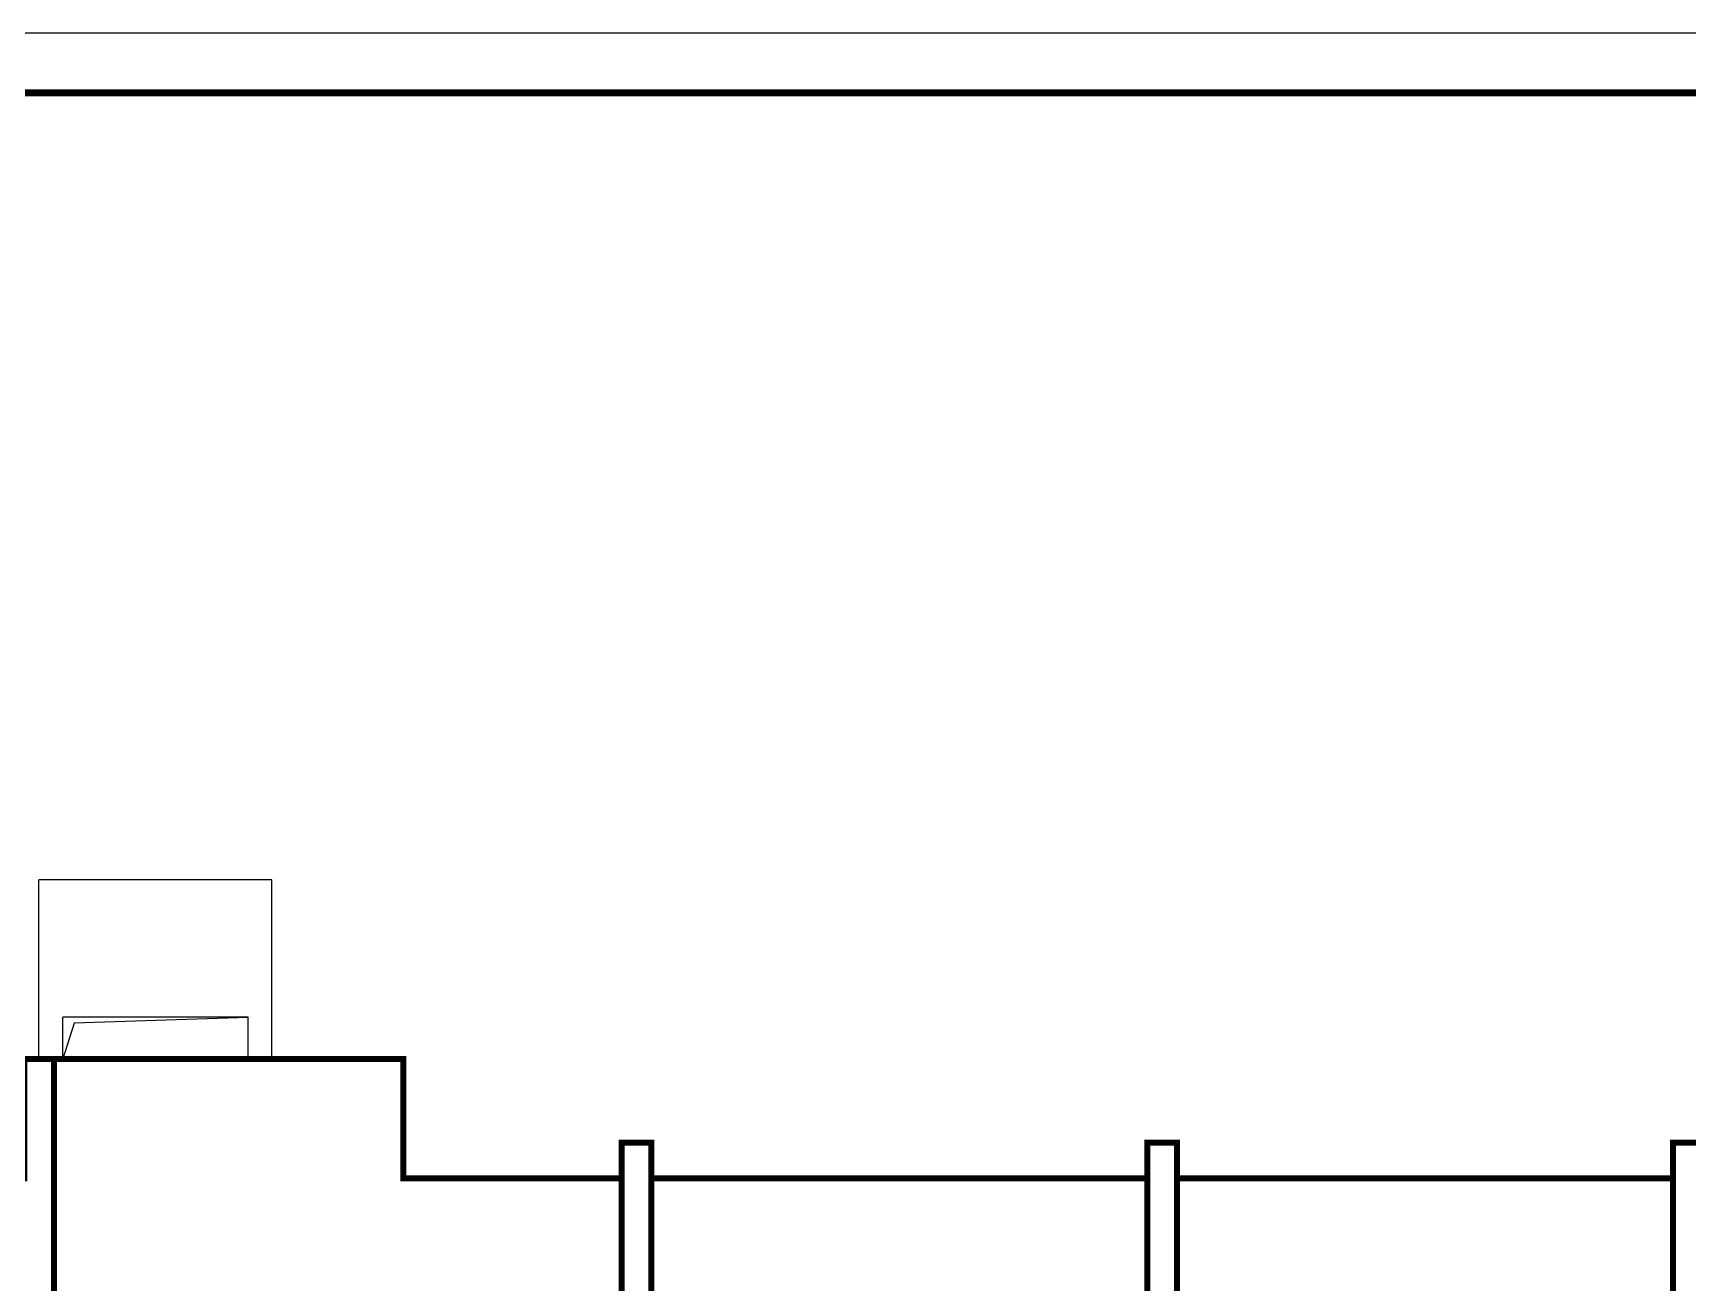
# Model space of a CAD drawing. Header units: millimetres. Extents: x 591771 to 1936534, y -622016 to 355666.
# Drawn here: x 625049 to 652747, y -65059 to -44136 of the extents above; entities that cross this region are included whole.
import ezdxf

# ---------------------------------------------------------------- set-up
doc = ezdxf.new("R2010")
doc.units = ezdxf.units.MM
doc.header["$LTSCALE"] = 80
for name, color, linetype in [('\\M+5C1A2\\M+5C3E6\\M+5CFDF\\M+5CCF51', 7, 'Continuous'), ('\\M+5C1A2\\M+5C3E6\\M+5CFDF\\M+5CCF55', 140, 'Continuous'), ('\\M+5C6BD\\M+5C3E6', 7, 'Continuous'), ('\\M+5CDBC\\M+5BFF2', 252, 'Continuous')]:
    doc.layers.add(name, color=color, linetype=linetype)

msp = doc.modelspace()

# ---------------------------------------------------------------- linework, layer by layer
at = {"layer": '\\M+5C1A2\\M+5C3E6\\M+5CFDF\\M+5CCF51'}
for p, q in [((624901.6, -61308.8), (631247.3, -61308.8)), ((631247.3, -61308.8), (631247.3, -63308.8)), ((634901.6, -63308.8), (634901.6, -62708.8)), ((635401.6, -62708.8), (634901.6, -62708.8)), ((635401.6, -63308.8), (635401.6, -62708.8)), ((643697.4, -63308.8), (643697.4, -62708.8)), ((644197.4, -62708.8), (643697.4, -62708.8)), ((644197.4, -63308.8), (644197.4, -62708.8)), ((652497.4, -63308.8), (652497.4, -62708.8)), ((652997.4, -62708.8), (652497.4, -62708.8)), ((634901.6, -63308.8), (634901.6, -80608.8)), ((635397.2, -63308.8), (635397.2, -80608.8)), ((643697.4, -63308.8), (635401.6, -63308.8)), ((644201.8, -63308), (644201.8, -80608.8)), ((652497.4, -63308.8), (652497.4, -87408.8))]:
    msp.add_line(p, q, dxfattribs=at)
at = {"layer": '\\M+5C1A2\\M+5C3E6\\M+5CFDF\\M+5CCF55'}
for p, q in [((625147.3, -61308.8), (625147.3, -58309.3)), ((629047.3, -58309.3), (625147.3, -58309.3)), ((629047.3, -61308.8), (629047.3, -58309.3)), ((625401.6, -61308.8), (625401.6, -87408.8)), ((634901.6, -63308.8), (631247.3, -63308.8)), ((634901.6, -63308.8), (631247.3, -63308.8)), ((643697.4, -63308.8), (635397.2, -63308.8)), ((643697.4, -63308.8), (635397.2, -63308.8)), ((652497.4, -63308.8), (644197.4, -63308.8)), ((652497.4, -63308.8), (644197.4, -63308.8))]:
    msp.add_line(p, q, dxfattribs=at)
at = {"layer": '\\M+5C1A2\\M+5C3E6\\M+5CFDF\\M+5CCF55', "const_width": 100}
for points in [[(616597.1, -63308.8), (624901.6, -63308.8), (624901.6, -61308.8), (631247.3, -61308.8), (631247.3, -63308.8), (634901.6, -63308.8)], [(625401.6, -61308.8), (625401.6, -87408.8)], [(635397.2, -87408.8), (635397.2, -62708.8), (634901.6, -62708.8), (634901.6, -87408.8), (634901.6, -63358.8)], [(644197.4, -87408.8), (644197.4, -62708.8), (643697.4, -62708.8), (643697.4, -87408.8), (643697.4, -63358.8)], [(652997.4, -87408.8), (652997.4, -62708.8), (652497.4, -62708.8), (652497.4, -87408.8), (652497.4, -63358.8)], [(635397.2, -63308.8), (643697.4, -63308.8)], [(644197.4, -63308.8), (652497.4, -63308.8)]]:
    msp.add_lwpolyline(points, dxfattribs=at)
at = {"layer": '\\M+5C6BD\\M+5C3E6'}
for p, q in [((628647.3, -60608.8), (625547.3, -60608.8)), ((625547.3, -61308.8), (625547.3, -60608.8)), ((628647.3, -61308.8), (628647.3, -60608.8))]:
    msp.add_line(p, q, dxfattribs=at)
msp.add_lwpolyline([(628647.3, -60615.8), (625739, -60710.6), (625547.3, -61308.8)], dxfattribs=at)
at = {"layer": '\\M+5CDBC\\M+5BFF2', "color": 2}
msp.add_lwpolyline([(593376.3, -103536), (677476.3, -103536), (677476.3, -44136), (593376.3, -44136)], close=True, dxfattribs=at)
at = {"layer": '\\M+5CDBC\\M+5BFF2', "color": 2, "const_width": 112.5}
msp.add_lwpolyline([(594376.4, -102536), (676476.3, -102536), (676476.3, -45136), (594376.4, -45136)], close=True, dxfattribs=at)

doc.saveas('drawing.dxf')
